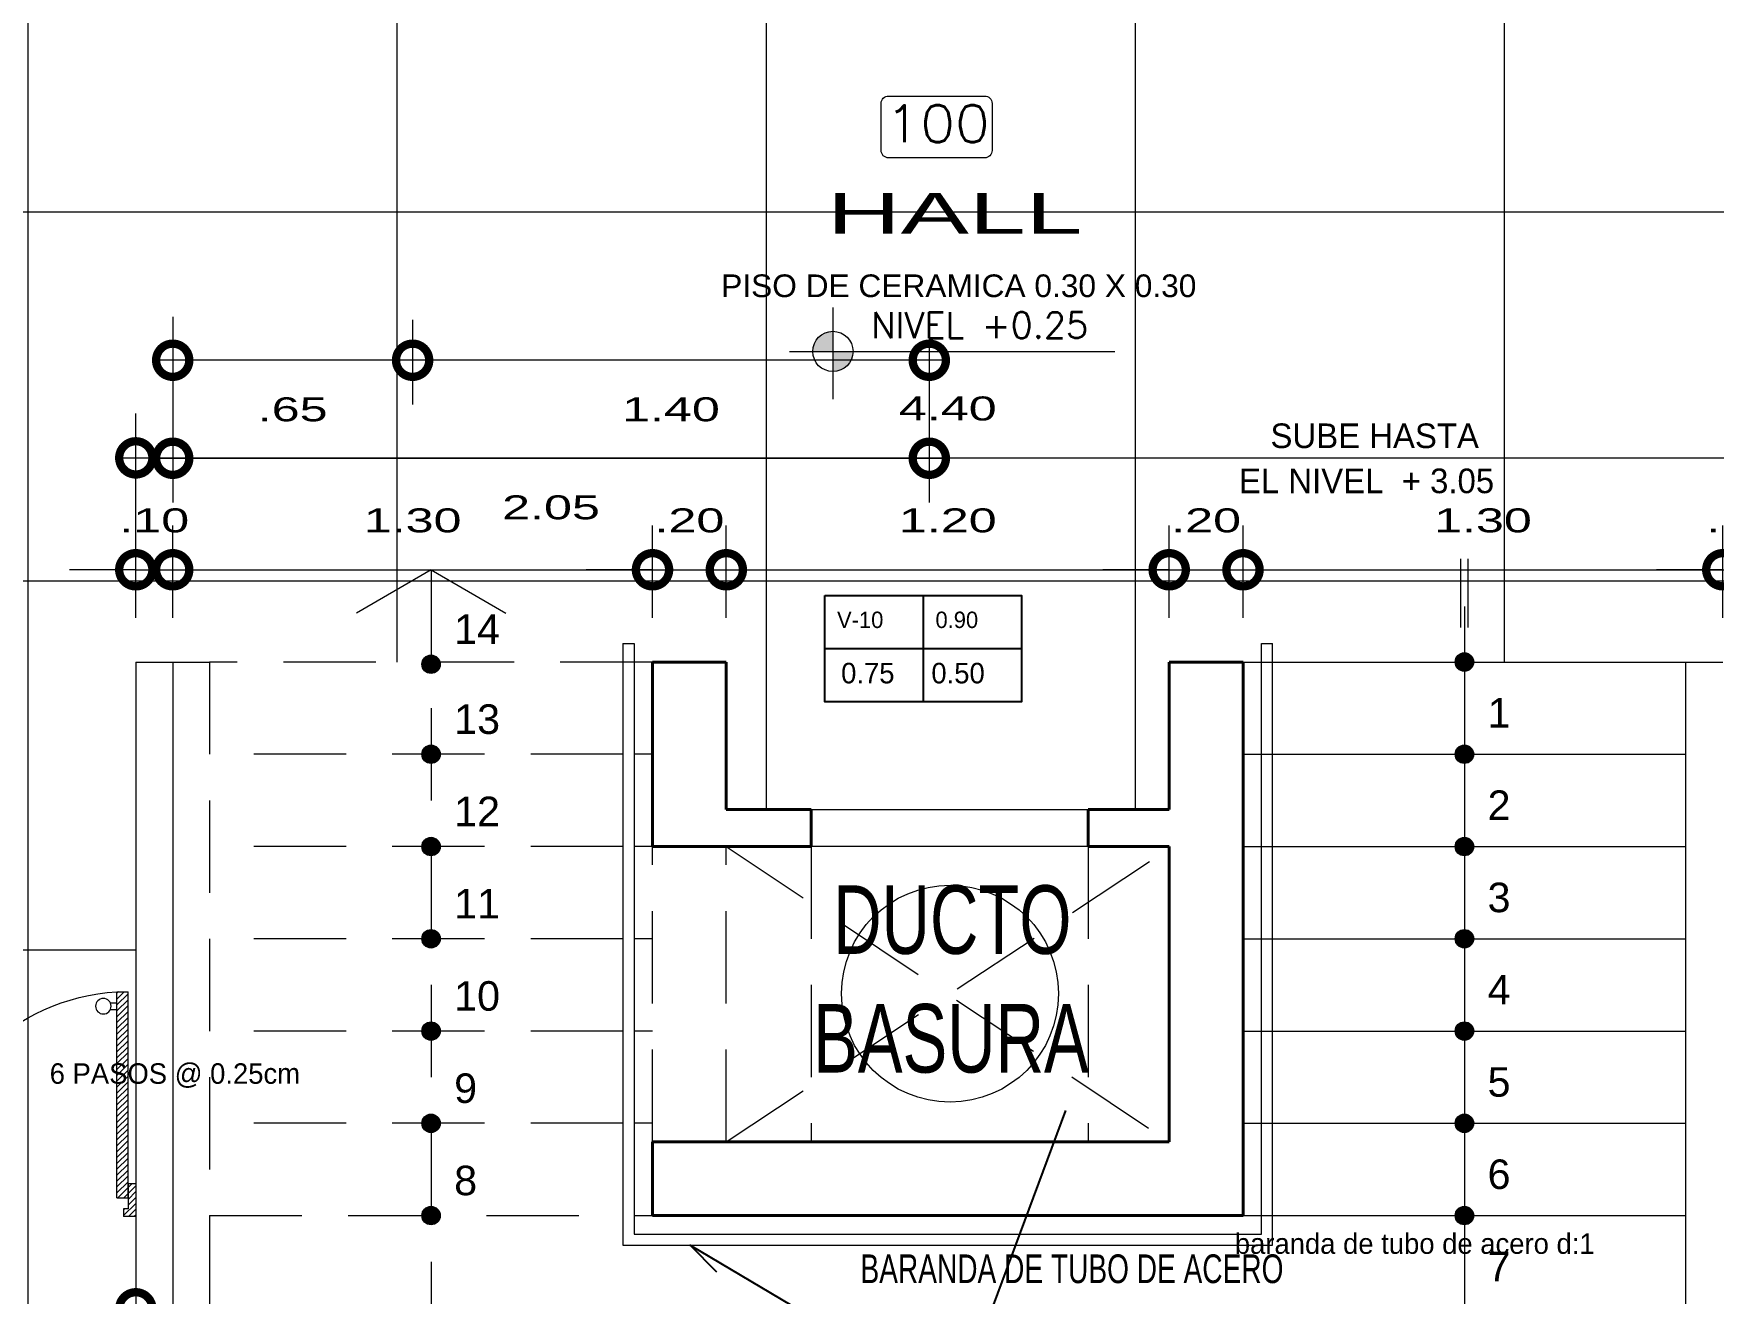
# Model space of a CAD drawing. Header units: inches. Extents: x 155.3 to 248.5, y 20.6 to 88.6.
# Drawn here: x 171.031 to 175.583, y 69.511 to 72.924 of the extents above; entities that cross this region are included whole.
import ezdxf
from ezdxf.enums import TextEntityAlignment as Align

# ---------------------------------------------------------------- set-up
doc = ezdxf.new("R2010")
doc.units = ezdxf.units.IN
doc.header["$MEASUREMENT"] = 0
doc.linetypes.add('CONTINUA', pattern=[0])
doc.linetypes.add('HIDDEN', pattern=[0.375, 0.25, -0.125])
for name, color, linetype in [('COLUMNAS', 1, 'Continuous'), ('COTAS', 252, 'Continuous'), ('ESCALERAS', 43, 'Continuous'), ('MOBILIARIO', 252, 'Continuous'), ('MURO', 7, 'Continuous'), ('MURO BAJO', 144, 'Continuous'), ('PROYECCIONES', 252, 'Continuous'), ('PUERTAS', 23, 'Continuous'), ('TEXTOS PLANTA', 7, 'Continuous'), ('TEXTURAS', 251, 'Continuous')]:
    doc.layers.add(name, color=color, linetype=linetype)
doc.styles.add('ARIALREG', font='arial.ttf')
doc.styles.add('Celso', font='swissel.ttf', dxfattribs={"width": 1.5})
doc.styles.add('ROMANS', font='romans', dxfattribs={"width": 1.1, "height": 1})
doc.styles.get("Standard").update_dxf_attribs({"font": 'arial.ttf'})
doc.dimstyles.new('PLANTA 1-50', dxfattribs={"dimtxt": 0.065, "dimasz": 0.18, "dimexe": 0.12, "dimexo": 0.12, "dimgap": 0.1, "dimtad": 2, "dimzin": 4, "dimdsep": 46, "dimtxsty": 'Celso', "dimblk": 'DOTSMALL', "dimcen": 0.065, "dimdle": 0.05, "dimclrd": 14, "dimclre": 251, "dimclrt": 256, "dimaunit": 1, "dimadec": 4, "dimazin": 1, "dimtfac": 1, "dimtix": 1, "dimtmove": 0, "dimatfit": 3, "dimldrblk": 'DOTSMALL', "dimfxl": 1, "dimlwd": 9, "dimlwe": 9, "dimarcsym": 0})
pattern_1 = [(315, (-96.529859, 5.184583), (-0.013258252, -0.013258252), [])]

# ---------------------------------------------------------------- blocks, each defined once
blk = doc.blocks.new('A$C2D8C4AFF')
at = {"lineweight": 0}
h = blk.add_hatch(dxfattribs=at)
h.set_pattern_fill('ANSI31', color=8, scale=0.15, angle=17, style=0)
h.set_pattern_definition(pattern_1)
h.paths.add_polyline_path([(0.035, 0.865), (0, 0.865), (0, 1.015), (0.055, 1.015), (0.055, 0.98), (0.035, 0.98)])
h = blk.add_hatch(dxfattribs=at)
h.set_pattern_fill('ANSI31', color=8, scale=0.15, angle=17, style=0)
h.set_pattern_definition(pattern_1)
h.paths.add_polyline_path([(1, 0.865), (0.965, 0.865), (0.965, 0.93), (0.965, 0.98), (0.945, 0.98), (0.945, 1.015), (1, 1.015)])
h = blk.add_hatch(dxfattribs=at)
h.set_pattern_fill('ANSI31', color=8, scale=0.15, angle=17, style=0)
h.set_pattern_definition(pattern_1)
h.paths.add_polyline_path([(0.965, 0), (0.915, 0), (0.915, 0.93), (0.965, 0.93)])
at = {"color": 32, "lineweight": 0}
for p, q in [((0, 0.865), (0, 1.015)), ((0.055, 1.015), (0, 1.015)), ((0.055, 0.98), (0.055, 1.015)), ((1, 1.015), (0.945, 1.015)), ((0.945, 0.98), (0.945, 1.015)), ((1, 0.865), (1, 1.015)), ((0.035, 0.865), (0.035, 0.98)), ((0.055, 0.98), (0.035, 0.98)), ((0.915, 0.93), (0.965, 0.93)), ((0.915, 0.93), (0.915, 0)), ((0.965, 0.98), (0.945, 0.98)), ((0.965, 0.865), (0.965, 0.98)), ((0.965, 0.93), (0.965, 0)), ((0, 0.865), (0.035, 0.865)), ((0.965, 0.865), (1, 0.865)), ((0.915, 0), (0.965, 0))]:
    blk.add_line(p, q, dxfattribs=at)
at = {"lineweight": 0}
for p, q in [((0.885, 0.08), (0.915, 0.08)), ((0.885, 0.05), (0.915, 0.05))]:
    blk.add_line(p, q, dxfattribs=at)
blk.add_circle((0.8534, 0.065), 0.035, dxfattribs=at)
blk.add_arc((0.9698, 0.9359), 0.9375, 184.33543, 266.64957, dxfattribs=at)
blk = doc.blocks.new('_DotSmall')
at = {"color": 0, "linetype": 'ByBlock', "lineweight": 0, "const_width": 0.5}
blk.add_lwpolyline([(-0.0625, 0, 1), (0.0625, 0, 1)], format="xyb", close=True, dxfattribs=at)
blk = doc.blocks.new('*D121')
at = {"layer": 'COTAS', "color": 251, "linetype": 'CONTINUA', "lineweight": 9, "transparency": 16777216}
blk.add_line((170.1084, 69.5989), (170.1084, 69.3489), dxfattribs=at)
at = {"layer": 'COTAS', "color": 251, "linetype": 'Continuous', "lineweight": 9, "transparency": 16777216}
blk.add_line((171.3084, 69.5989), (171.3084, 69.3489), dxfattribs=at)
at = {"layer": 'COTAS', "color": 14, "linetype": 'CONTINUA', "lineweight": 9, "transparency": 16777216}
blk.add_line((170.0584, 69.4689), (171.3584, 69.4689), dxfattribs=at)
at = {"layer": 'Defpoints', "color": 0, "lineweight": 0, "transparency": 16777216}
for p in [(170.1084, 69.7189), (171.3084, 69.7189), (171.3084, 69.4689)]:
    blk.add_point(p, dxfattribs=at)
at = {"layer": 'COTAS', "color": 14, "lineweight": 9, "transparency": 16777216, "xscale": 0.18, "yscale": 0.18, "zscale": 0.18, "rotation": 180}
blk.add_blockref('_DotSmall', (170.1084, 69.4689), dxfattribs=at)
at = {"layer": 'COTAS', "color": 14, "lineweight": 9, "transparency": 16777216, "xscale": 0.18, "yscale": 0.18, "zscale": 0.18}
blk.add_blockref('_DotSmall', (171.3084, 69.4689), dxfattribs=at)
at = {"layer": 'COTAS', "lineweight": 0, "transparency": 16777216, "insert": (170.7084, 69.3355), "char_height": 0.065, "attachment_point": 5, "style": 'Celso'}
blk.add_mtext('1.20', dxfattribs=at)
blk = doc.blocks.new('*D122')
at = {"layer": 'COTAS', "color": 251, "linetype": 'CONTINUA', "lineweight": 9, "transparency": 16777216}
blk.add_line((169.3084, 69.5989), (169.3084, 69.1133), dxfattribs=at)
at = {"layer": 'COTAS', "color": 251, "linetype": 'Continuous', "lineweight": 9, "transparency": 16777216}
blk.add_line((171.3084, 69.5989), (171.3084, 69.1133), dxfattribs=at)
at = {"layer": 'COTAS', "color": 14, "linetype": 'CONTINUA', "lineweight": 9, "transparency": 16777216}
blk.add_line((169.2584, 69.2333), (171.3584, 69.2333), dxfattribs=at)
at = {"layer": 'Defpoints', "color": 0, "lineweight": 0, "transparency": 16777216}
for p in [(169.3084, 69.7189), (171.3084, 69.7189), (171.3084, 69.2333)]:
    blk.add_point(p, dxfattribs=at)
at = {"layer": 'COTAS', "color": 14, "lineweight": 9, "transparency": 16777216, "xscale": 0.18, "yscale": 0.18, "zscale": 0.18, "rotation": 180}
blk.add_blockref('_DotSmall', (169.3084, 69.2333), dxfattribs=at)
at = {"layer": 'COTAS', "color": 14, "lineweight": 9, "transparency": 16777216, "xscale": 0.18, "yscale": 0.18, "zscale": 0.18}
blk.add_blockref('_DotSmall', (171.3084, 69.2333), dxfattribs=at)
at = {"layer": 'COTAS', "lineweight": 0, "transparency": 16777216, "insert": (170.3084, 69.0999), "char_height": 0.065, "attachment_point": 5, "style": 'Celso'}
blk.add_mtext('2.00', dxfattribs=at)
blk = doc.blocks.new('*D133')
at = {"layer": 'COTAS', "color": 251, "linetype": 'CONTINUA', "lineweight": 9, "transparency": 16777216}
blk.add_line((171.3084, 71.3416), (171.3084, 71.5916), dxfattribs=at)
at = {"layer": 'COTAS', "color": 251, "linetype": 'Continuous', "lineweight": 9, "transparency": 16777216}
blk.add_line((171.4084, 71.3416), (171.4084, 71.5916), dxfattribs=at)
at = {"layer": 'COTAS', "color": 14, "linetype": 'CONTINUA', "lineweight": 9, "transparency": 16777216}
for p, q in [((171.3084, 71.4716), (171.1284, 71.4716)), ((171.3084, 71.4716), (171.4084, 71.4716)), ((171.4084, 71.4716), (171.5884, 71.4716))]:
    blk.add_line(p, q, dxfattribs=at)
at = {"layer": 'Defpoints', "color": 0, "lineweight": 0, "transparency": 16777216}
for p in [(171.4084, 71.4716), (171.3084, 71.2216), (171.4084, 71.2216)]:
    blk.add_point(p, dxfattribs=at)
at = {"layer": 'COTAS', "color": 14, "lineweight": 9, "transparency": 16777216, "xscale": 0.18, "yscale": 0.18, "zscale": 0.18}
blk.add_blockref('_DotSmall', (171.3084, 71.4716), dxfattribs=at)
at = {"layer": 'COTAS', "color": 14, "lineweight": 9, "transparency": 16777216, "xscale": 0.18, "yscale": 0.18, "zscale": 0.18, "rotation": 180}
blk.add_blockref('_DotSmall', (171.4084, 71.4716), dxfattribs=at)
at = {"layer": 'COTAS', "lineweight": 0, "transparency": 16777216, "insert": (171.3584, 71.605), "char_height": 0.065, "attachment_point": 5, "style": 'Celso'}
blk.add_mtext('.10', dxfattribs=at)
blk = doc.blocks.new('*D134')
at = {"layer": 'COTAS', "color": 251, "linetype": 'CONTINUA', "lineweight": 9, "transparency": 16777216}
blk.add_line((171.4084, 71.3416), (171.4084, 71.5916), dxfattribs=at)
at = {"layer": 'COTAS', "color": 251, "linetype": 'Continuous', "lineweight": 9, "transparency": 16777216}
blk.add_line((172.7084, 71.3416), (172.7084, 71.5916), dxfattribs=at)
at = {"layer": 'COTAS', "color": 14, "linetype": 'CONTINUA', "lineweight": 9, "transparency": 16777216}
blk.add_line((171.3584, 71.4716), (172.7584, 71.4716), dxfattribs=at)
at = {"layer": 'Defpoints', "color": 0, "lineweight": 0, "transparency": 16777216}
for p in [(172.7084, 71.4716), (171.4084, 71.2216), (172.7084, 71.2216)]:
    blk.add_point(p, dxfattribs=at)
at = {"layer": 'COTAS', "color": 14, "lineweight": 9, "transparency": 16777216, "xscale": 0.18, "yscale": 0.18, "zscale": 0.18, "rotation": 180}
blk.add_blockref('_DotSmall', (171.4084, 71.4716), dxfattribs=at)
at = {"layer": 'COTAS', "color": 14, "lineweight": 9, "transparency": 16777216, "xscale": 0.18, "yscale": 0.18, "zscale": 0.18}
blk.add_blockref('_DotSmall', (172.7084, 71.4716), dxfattribs=at)
at = {"layer": 'COTAS', "lineweight": 0, "transparency": 16777216, "insert": (172.0584, 71.605), "char_height": 0.065, "attachment_point": 5, "style": 'Celso'}
blk.add_mtext('1.30', dxfattribs=at)
blk = doc.blocks.new('*D135')
at = {"layer": 'COTAS', "color": 251, "linetype": 'CONTINUA', "lineweight": 9, "transparency": 16777216}
blk.add_line((172.7084, 71.3416), (172.7084, 71.5916), dxfattribs=at)
at = {"layer": 'COTAS', "color": 251, "linetype": 'Continuous', "lineweight": 9, "transparency": 16777216}
blk.add_line((172.9084, 71.3416), (172.9084, 71.5916), dxfattribs=at)
at = {"layer": 'COTAS', "color": 14, "linetype": 'CONTINUA', "lineweight": 9, "transparency": 16777216}
for p, q in [((172.7084, 71.4716), (172.5284, 71.4716)), ((172.7084, 71.4716), (172.9084, 71.4716)), ((172.9084, 71.4716), (173.0884, 71.4716))]:
    blk.add_line(p, q, dxfattribs=at)
at = {"layer": 'Defpoints', "color": 0, "lineweight": 0, "transparency": 16777216}
for p in [(172.9084, 71.4716), (172.7084, 71.2216), (172.9084, 71.2216)]:
    blk.add_point(p, dxfattribs=at)
at = {"layer": 'COTAS', "color": 14, "lineweight": 9, "transparency": 16777216, "xscale": 0.18, "yscale": 0.18, "zscale": 0.18}
blk.add_blockref('_DotSmall', (172.7084, 71.4716), dxfattribs=at)
at = {"layer": 'COTAS', "color": 14, "lineweight": 9, "transparency": 16777216, "xscale": 0.18, "yscale": 0.18, "zscale": 0.18, "rotation": 180}
blk.add_blockref('_DotSmall', (172.9084, 71.4716), dxfattribs=at)
at = {"layer": 'COTAS', "lineweight": 0, "transparency": 16777216, "insert": (172.8084, 71.605), "char_height": 0.065, "attachment_point": 5, "style": 'Celso'}
blk.add_mtext('.20', dxfattribs=at)
blk = doc.blocks.new('*D136')
at = {"layer": 'COTAS', "color": 251, "linetype": 'CONTINUA', "lineweight": 9, "transparency": 16777216}
blk.add_line((172.9084, 71.3416), (172.9084, 71.5916), dxfattribs=at)
at = {"layer": 'COTAS', "color": 251, "linetype": 'Continuous', "lineweight": 9, "transparency": 16777216}
blk.add_line((174.1084, 71.3416), (174.1084, 71.5916), dxfattribs=at)
at = {"layer": 'COTAS', "color": 14, "linetype": 'CONTINUA', "lineweight": 9, "transparency": 16777216}
blk.add_line((172.8584, 71.4716), (174.1584, 71.4716), dxfattribs=at)
at = {"layer": 'Defpoints', "color": 0, "lineweight": 0, "transparency": 16777216}
for p in [(174.1084, 71.4716), (172.9084, 71.2216), (174.1084, 71.2216)]:
    blk.add_point(p, dxfattribs=at)
at = {"layer": 'COTAS', "color": 14, "lineweight": 9, "transparency": 16777216, "xscale": 0.18, "yscale": 0.18, "zscale": 0.18, "rotation": 180}
blk.add_blockref('_DotSmall', (172.9084, 71.4716), dxfattribs=at)
at = {"layer": 'COTAS', "color": 14, "lineweight": 9, "transparency": 16777216, "xscale": 0.18, "yscale": 0.18, "zscale": 0.18}
blk.add_blockref('_DotSmall', (174.1084, 71.4716), dxfattribs=at)
at = {"layer": 'COTAS', "lineweight": 0, "transparency": 16777216, "insert": (173.5084, 71.605), "char_height": 0.065, "attachment_point": 5, "style": 'Celso'}
blk.add_mtext('1.20', dxfattribs=at)
blk = doc.blocks.new('*D137')
at = {"layer": 'COTAS', "color": 251, "linetype": 'CONTINUA', "lineweight": 9, "transparency": 16777216}
blk.add_line((174.1084, 71.3416), (174.1084, 71.5916), dxfattribs=at)
at = {"layer": 'COTAS', "color": 251, "linetype": 'Continuous', "lineweight": 9, "transparency": 16777216}
blk.add_line((174.3084, 71.3416), (174.3084, 71.5916), dxfattribs=at)
at = {"layer": 'COTAS', "color": 14, "linetype": 'CONTINUA', "lineweight": 9, "transparency": 16777216}
for p, q in [((174.1084, 71.4716), (173.9284, 71.4716)), ((174.1084, 71.4716), (174.3084, 71.4716)), ((174.3084, 71.4716), (174.4884, 71.4716))]:
    blk.add_line(p, q, dxfattribs=at)
at = {"layer": 'Defpoints', "color": 0, "lineweight": 0, "transparency": 16777216}
for p in [(174.3084, 71.4716), (174.1084, 71.2216), (174.3084, 71.2216)]:
    blk.add_point(p, dxfattribs=at)
at = {"layer": 'COTAS', "color": 14, "lineweight": 9, "transparency": 16777216, "xscale": 0.18, "yscale": 0.18, "zscale": 0.18}
blk.add_blockref('_DotSmall', (174.1084, 71.4716), dxfattribs=at)
at = {"layer": 'COTAS', "color": 14, "lineweight": 9, "transparency": 16777216, "xscale": 0.18, "yscale": 0.18, "zscale": 0.18, "rotation": 180}
blk.add_blockref('_DotSmall', (174.3084, 71.4716), dxfattribs=at)
at = {"layer": 'COTAS', "lineweight": 0, "transparency": 16777216, "insert": (174.2084, 71.605), "char_height": 0.065, "attachment_point": 5, "style": 'Celso'}
blk.add_mtext('.20', dxfattribs=at)
blk = doc.blocks.new('*D138')
at = {"layer": 'COTAS', "color": 251, "linetype": 'CONTINUA', "lineweight": 9, "transparency": 16777216}
blk.add_line((174.3084, 71.3416), (174.3084, 71.5916), dxfattribs=at)
at = {"layer": 'COTAS', "color": 251, "linetype": 'Continuous', "lineweight": 9, "transparency": 16777216}
blk.add_line((175.6084, 71.3416), (175.6084, 71.5916), dxfattribs=at)
at = {"layer": 'COTAS', "color": 14, "linetype": 'CONTINUA', "lineweight": 9, "transparency": 16777216}
blk.add_line((174.2584, 71.4716), (175.6584, 71.4716), dxfattribs=at)
at = {"layer": 'Defpoints', "color": 0, "lineweight": 0, "transparency": 16777216}
for p in [(175.6084, 71.4716), (174.3084, 71.2216), (175.6084, 71.2216)]:
    blk.add_point(p, dxfattribs=at)
at = {"layer": 'COTAS', "color": 14, "lineweight": 9, "transparency": 16777216, "xscale": 0.18, "yscale": 0.18, "zscale": 0.18, "rotation": 180}
blk.add_blockref('_DotSmall', (174.3084, 71.4716), dxfattribs=at)
at = {"layer": 'COTAS', "color": 14, "lineweight": 9, "transparency": 16777216, "xscale": 0.18, "yscale": 0.18, "zscale": 0.18}
blk.add_blockref('_DotSmall', (175.6084, 71.4716), dxfattribs=at)
at = {"layer": 'COTAS', "lineweight": 0, "transparency": 16777216, "insert": (174.9584, 71.605), "char_height": 0.065, "attachment_point": 5, "style": 'Celso'}
blk.add_mtext('1.30', dxfattribs=at)
blk = doc.blocks.new('*D139')
at = {"layer": 'COTAS', "color": 251, "linetype": 'CONTINUA', "lineweight": 9, "transparency": 16777216}
blk.add_line((175.6084, 71.3416), (175.6084, 71.5916), dxfattribs=at)
at = {"layer": 'COTAS', "color": 251, "linetype": 'Continuous', "lineweight": 9, "transparency": 16777216}
blk.add_line((175.7084, 71.3416), (175.7084, 71.5916), dxfattribs=at)
at = {"layer": 'COTAS', "color": 14, "linetype": 'CONTINUA', "lineweight": 9, "transparency": 16777216}
for p, q in [((175.6084, 71.4716), (175.4284, 71.4716)), ((175.6084, 71.4716), (175.7084, 71.4716)), ((175.7084, 71.4716), (175.8884, 71.4716))]:
    blk.add_line(p, q, dxfattribs=at)
at = {"layer": 'Defpoints', "color": 0, "lineweight": 0, "transparency": 16777216}
for p in [(175.7084, 71.4716), (175.6084, 71.2216), (175.7084, 71.2216)]:
    blk.add_point(p, dxfattribs=at)
at = {"layer": 'COTAS', "color": 14, "lineweight": 9, "transparency": 16777216, "xscale": 0.18, "yscale": 0.18, "zscale": 0.18}
blk.add_blockref('_DotSmall', (175.6084, 71.4716), dxfattribs=at)
at = {"layer": 'COTAS', "color": 14, "lineweight": 9, "transparency": 16777216, "xscale": 0.18, "yscale": 0.18, "zscale": 0.18, "rotation": 180}
blk.add_blockref('_DotSmall', (175.7084, 71.4716), dxfattribs=at)
at = {"layer": 'COTAS', "lineweight": 0, "transparency": 16777216, "insert": (175.6584, 71.605), "char_height": 0.065, "attachment_point": 5, "style": 'Celso'}
blk.add_mtext('.10', dxfattribs=at)
blk = doc.blocks.new('*D140')
at = {"layer": 'COTAS', "color": 251, "linetype": 'CONTINUA', "lineweight": 9, "transparency": 16777216}
blk.add_line((171.3084, 71.3416), (171.3084, 71.8948), dxfattribs=at)
at = {"layer": 'COTAS', "color": 251, "linetype": 'Continuous', "lineweight": 9, "transparency": 16777216}
blk.add_line((175.7084, 71.3416), (175.7084, 71.8948), dxfattribs=at)
at = {"layer": 'COTAS', "color": 14, "linetype": 'CONTINUA', "lineweight": 9, "transparency": 16777216}
blk.add_line((171.2584, 71.7748), (175.7584, 71.7748), dxfattribs=at)
at = {"layer": 'Defpoints', "color": 0, "lineweight": 0, "transparency": 16777216}
for p in [(175.7084, 71.7748), (171.3084, 71.2216), (175.7084, 71.2216)]:
    blk.add_point(p, dxfattribs=at)
at = {"layer": 'COTAS', "color": 14, "lineweight": 9, "transparency": 16777216, "xscale": 0.18, "yscale": 0.18, "zscale": 0.18, "rotation": 180}
blk.add_blockref('_DotSmall', (171.3084, 71.7748), dxfattribs=at)
at = {"layer": 'COTAS', "color": 14, "lineweight": 9, "transparency": 16777216, "xscale": 0.18, "yscale": 0.18, "zscale": 0.18}
blk.add_blockref('_DotSmall', (175.7084, 71.7748), dxfattribs=at)
at = {"layer": 'COTAS', "lineweight": 0, "transparency": 16777216, "insert": (173.5084, 71.9082), "char_height": 0.065, "attachment_point": 5, "style": 'Celso'}
blk.add_mtext('4.40', dxfattribs=at)
blk = doc.blocks.new('*D269')
at = {"layer": 'COTAS', "color": 251, "linetype": 'Continuous', "lineweight": 9, "transparency": 16777216}
blk.add_line((172.0584, 72.1489), (172.0584, 71.9193), dxfattribs=at)
at = {"layer": 'COTAS', "color": 251, "linetype": 'CONTINUA', "lineweight": 9, "transparency": 16777216}
blk.add_line((173.4584, 72.1489), (173.4584, 71.9193), dxfattribs=at)
at = {"layer": 'COTAS', "color": 14, "linetype": 'CONTINUA', "lineweight": 9, "transparency": 16777216}
blk.add_line((173.5084, 72.0393), (172.0084, 72.0393), dxfattribs=at)
at = {"layer": 'Defpoints', "color": 0, "lineweight": 0, "transparency": 16777216}
for p in [(172.0584, 72.2689), (173.4584, 72.2689), (172.0584, 72.0393)]:
    blk.add_point(p, dxfattribs=at)
at = {"layer": 'COTAS', "color": 14, "lineweight": 9, "transparency": 16777216, "xscale": 0.18, "yscale": 0.18, "zscale": 0.18, "rotation": 180}
blk.add_blockref('_DotSmall', (172.0584, 72.0393), dxfattribs=at)
at = {"layer": 'COTAS', "color": 14, "lineweight": 9, "transparency": 16777216, "xscale": 0.18, "yscale": 0.18, "zscale": 0.18}
blk.add_blockref('_DotSmall', (173.4584, 72.0393), dxfattribs=at)
at = {"layer": 'COTAS', "lineweight": 0, "transparency": 16777216, "insert": (172.7584, 71.9059), "char_height": 0.065, "attachment_point": 5, "style": 'Celso'}
blk.add_mtext('1.40', dxfattribs=at)
blk = doc.blocks.new('*D270')
at = {"layer": 'COTAS', "color": 251, "linetype": 'Continuous', "lineweight": 9, "transparency": 16777216}
blk.add_line((171.4084, 72.1572), (171.4084, 71.9193), dxfattribs=at)
at = {"layer": 'COTAS', "color": 251, "linetype": 'CONTINUA', "lineweight": 9, "transparency": 16777216}
blk.add_line((172.0584, 72.1489), (172.0584, 71.9193), dxfattribs=at)
at = {"layer": 'COTAS', "color": 14, "linetype": 'CONTINUA', "lineweight": 9, "transparency": 16777216}
blk.add_line((172.1084, 72.0393), (171.3584, 72.0393), dxfattribs=at)
at = {"layer": 'Defpoints', "color": 0, "lineweight": 0, "transparency": 16777216}
for p in [(171.4084, 72.2772), (172.0584, 72.2689), (171.4084, 72.0393)]:
    blk.add_point(p, dxfattribs=at)
at = {"layer": 'COTAS', "color": 14, "lineweight": 9, "transparency": 16777216, "xscale": 0.18, "yscale": 0.18, "zscale": 0.18, "rotation": 180}
blk.add_blockref('_DotSmall', (171.4084, 72.0393), dxfattribs=at)
at = {"layer": 'COTAS', "color": 14, "lineweight": 9, "transparency": 16777216, "xscale": 0.18, "yscale": 0.18, "zscale": 0.18}
blk.add_blockref('_DotSmall', (172.0584, 72.0393), dxfattribs=at)
at = {"layer": 'COTAS', "lineweight": 0, "transparency": 16777216, "insert": (171.7334, 71.9059), "char_height": 0.065, "attachment_point": 5, "style": 'Celso'}
blk.add_mtext('.65', dxfattribs=at)
blk = doc.blocks.new('*D268')
at = {"layer": 'COTAS', "color": 251, "linetype": 'CONTINUA', "lineweight": 9, "transparency": 16777216}
blk.add_line((171.4084, 72.1572), (171.4084, 71.6537), dxfattribs=at)
at = {"layer": 'COTAS', "color": 251, "linetype": 'Continuous', "lineweight": 9, "transparency": 16777216}
blk.add_line((173.4584, 72.1489), (173.4584, 71.6537), dxfattribs=at)
at = {"layer": 'COTAS', "color": 14, "linetype": 'CONTINUA', "lineweight": 9, "transparency": 16777216}
blk.add_line((171.3584, 71.7737), (173.5084, 71.7737), dxfattribs=at)
at = {"layer": 'Defpoints', "color": 0, "lineweight": 0, "transparency": 16777216}
for p in [(171.4084, 72.2772), (173.4584, 72.2689), (173.4584, 71.7737)]:
    blk.add_point(p, dxfattribs=at)
at = {"layer": 'COTAS', "color": 14, "lineweight": 9, "transparency": 16777216, "xscale": 0.18, "yscale": 0.18, "zscale": 0.18, "rotation": 180}
blk.add_blockref('_DotSmall', (171.4084, 71.7737), dxfattribs=at)
at = {"layer": 'COTAS', "color": 14, "lineweight": 9, "transparency": 16777216, "xscale": 0.18, "yscale": 0.18, "zscale": 0.18}
blk.add_blockref('_DotSmall', (173.4584, 71.7737), dxfattribs=at)
at = {"layer": 'COTAS', "lineweight": 0, "transparency": 16777216, "insert": (172.4334, 71.6403), "char_height": 0.065, "attachment_point": 5, "style": 'Celso'}
blk.add_mtext('2.05', dxfattribs=at)

msp = doc.modelspace()

# ---------------------------------------------------------------- hatches: boundary and pattern name
at = {"layer": 'ESCALERAS', "lineweight": 0}
h = msp.add_hatch(color=256, dxfattribs=at)
h.paths.add_polyline_path([(172.1084, 71.2405), (172.1084, 71.2155), (172.1334, 71.2155, 0.414214)])
h.paths.add_polyline_path([(172.1084, 71.2405, 0.414214), (172.0834, 71.2155), (172.1084, 71.2155)])
h.paths.add_polyline_path([(172.1084, 71.2155), (172.0834, 71.2155, 0.414214), (172.1084, 71.1905)])
h.paths.add_polyline_path([(172.1334, 71.2155), (172.1084, 71.2155), (172.1084, 71.1905, 0.414214)])
h = msp.add_hatch(color=256, dxfattribs=at)
h.paths.add_polyline_path([(174.9084, 71.2466), (174.9084, 71.2216), (174.9334, 71.2216, 0.414214)])
h.paths.add_polyline_path([(174.9084, 71.2466, 0.414214), (174.8834, 71.2216), (174.9084, 71.2216)])
h.paths.add_polyline_path([(174.9084, 71.2216), (174.8834, 71.2216, 0.414214), (174.9084, 71.1966)])
h.paths.add_polyline_path([(174.9334, 71.2216), (174.9084, 71.2216), (174.9084, 71.1966, 0.414214)])
h = msp.add_hatch(color=256, dxfattribs=at)
h.paths.add_polyline_path([(172.1084, 70.9966), (172.1084, 70.9716), (172.1334, 70.9716, 0.414214)])
h.paths.add_polyline_path([(172.1084, 70.9966, 0.414214), (172.0834, 70.9716), (172.1084, 70.9716)])
h.paths.add_polyline_path([(172.1084, 70.9716), (172.0834, 70.9716, 0.414214), (172.1084, 70.9466)])
h.paths.add_polyline_path([(172.1334, 70.9716), (172.1084, 70.9716), (172.1084, 70.9466, 0.414214)])
h = msp.add_hatch(color=256, dxfattribs=at)
h.paths.add_polyline_path([(174.9084, 70.9966), (174.9084, 70.9716), (174.9334, 70.9716, 0.414214)])
h.paths.add_polyline_path([(174.9084, 70.9966, 0.414214), (174.8834, 70.9716), (174.9084, 70.9716)])
h.paths.add_polyline_path([(174.9084, 70.9716), (174.8834, 70.9716, 0.414214), (174.9084, 70.9466)])
h.paths.add_polyline_path([(174.9334, 70.9716), (174.9084, 70.9716), (174.9084, 70.9466, 0.414214)])
h = msp.add_hatch(color=256, dxfattribs=at)
h.paths.add_polyline_path([(172.1084, 70.7466), (172.1084, 70.7216), (172.1334, 70.7216, 0.414214)])
h.paths.add_polyline_path([(172.1084, 70.7466, 0.414214), (172.0834, 70.7216), (172.1084, 70.7216)])
h.paths.add_polyline_path([(172.1084, 70.7216), (172.0834, 70.7216, 0.414214), (172.1084, 70.6966)])
h.paths.add_polyline_path([(172.1334, 70.7216), (172.1084, 70.7216), (172.1084, 70.6966, 0.414214)])
h = msp.add_hatch(color=256, dxfattribs=at)
h.paths.add_polyline_path([(174.9084, 70.7466), (174.9084, 70.7216), (174.9334, 70.7216, 0.414214)])
h.paths.add_polyline_path([(174.9084, 70.7466, 0.414214), (174.8834, 70.7216), (174.9084, 70.7216)])
h.paths.add_polyline_path([(174.9084, 70.7216), (174.8834, 70.7216, 0.414214), (174.9084, 70.6966)])
h.paths.add_polyline_path([(174.9334, 70.7216), (174.9084, 70.7216), (174.9084, 70.6966, 0.414214)])
h = msp.add_hatch(color=256, dxfattribs=at)
h.paths.add_polyline_path([(172.1084, 70.4966), (172.1084, 70.4716), (172.1334, 70.4716, 0.414214)])
h.paths.add_polyline_path([(172.1084, 70.4966, 0.414214), (172.0834, 70.4716), (172.1084, 70.4716)])
h.paths.add_polyline_path([(172.1084, 70.4716), (172.0834, 70.4716, 0.414214), (172.1084, 70.4466)])
h.paths.add_polyline_path([(172.1334, 70.4716), (172.1084, 70.4716), (172.1084, 70.4466, 0.414214)])
h = msp.add_hatch(color=256, dxfattribs=at)
h.paths.add_polyline_path([(174.9084, 70.4966), (174.9084, 70.4716), (174.9334, 70.4716, 0.414214)])
h.paths.add_polyline_path([(174.9084, 70.4966, 0.414214), (174.8834, 70.4716), (174.9084, 70.4716)])
h.paths.add_polyline_path([(174.9084, 70.4716), (174.8834, 70.4716, 0.414214), (174.9084, 70.4466)])
h.paths.add_polyline_path([(174.9334, 70.4716), (174.9084, 70.4716), (174.9084, 70.4466, 0.414214)])
h = msp.add_hatch(color=256, dxfattribs=at)
h.paths.add_polyline_path([(172.1084, 70.2466), (172.1084, 70.2216), (172.1334, 70.2216, 0.414214)])
h.paths.add_polyline_path([(172.1084, 70.2466, 0.414214), (172.0834, 70.2216), (172.1084, 70.2216)])
h.paths.add_polyline_path([(172.1084, 70.2216), (172.0834, 70.2216, 0.414214), (172.1084, 70.1966)])
h.paths.add_polyline_path([(172.1334, 70.2216), (172.1084, 70.2216), (172.1084, 70.1966, 0.414214)])
h = msp.add_hatch(color=256, dxfattribs=at)
h.paths.add_polyline_path([(174.9084, 70.2466), (174.9084, 70.2216), (174.9334, 70.2216, 0.414214)])
h.paths.add_polyline_path([(174.9084, 70.2466, 0.414214), (174.8834, 70.2216), (174.9084, 70.2216)])
h.paths.add_polyline_path([(174.9084, 70.2216), (174.8834, 70.2216, 0.414214), (174.9084, 70.1966)])
h.paths.add_polyline_path([(174.9334, 70.2216), (174.9084, 70.2216), (174.9084, 70.1966, 0.414214)])
h = msp.add_hatch(color=256, dxfattribs=at)
h.paths.add_polyline_path([(172.1084, 69.9966), (172.1084, 69.9716), (172.1334, 69.9716, 0.414214)])
h.paths.add_polyline_path([(172.1084, 69.9966, 0.414214), (172.0834, 69.9716), (172.1084, 69.9716)])
h.paths.add_polyline_path([(172.1084, 69.9716), (172.0834, 69.9716, 0.414214), (172.1084, 69.9466)])
h.paths.add_polyline_path([(172.1334, 69.9716), (172.1084, 69.9716), (172.1084, 69.9466, 0.414214)])
h = msp.add_hatch(color=256, dxfattribs=at)
h.paths.add_polyline_path([(174.9084, 69.9966), (174.9084, 69.9716), (174.9334, 69.9716, 0.414214)])
h.paths.add_polyline_path([(174.9084, 69.9966, 0.414214), (174.8834, 69.9716), (174.9084, 69.9716)])
h.paths.add_polyline_path([(174.9084, 69.9716), (174.8834, 69.9716, 0.414214), (174.9084, 69.9466)])
h.paths.add_polyline_path([(174.9334, 69.9716), (174.9084, 69.9716), (174.9084, 69.9466, 0.414214)])
h = msp.add_hatch(color=256, dxfattribs=at)
h.paths.add_polyline_path([(172.1084, 69.7466), (172.1084, 69.7216), (172.1334, 69.7216, 0.414214)])
h.paths.add_polyline_path([(172.1084, 69.7466, 0.414214), (172.0834, 69.7216), (172.1084, 69.7216)])
h.paths.add_polyline_path([(172.1084, 69.7216), (172.0834, 69.7216, 0.414214), (172.1084, 69.6966)])
h.paths.add_polyline_path([(172.1334, 69.7216), (172.1084, 69.7216), (172.1084, 69.6966, 0.414214)])
h = msp.add_hatch(color=256, dxfattribs=at)
h.paths.add_polyline_path([(174.9084, 69.7466), (174.9084, 69.7216), (174.9334, 69.7216, 0.414214)])
h.paths.add_polyline_path([(174.9084, 69.7466, 0.414214), (174.8834, 69.7216), (174.9084, 69.7216)])
h.paths.add_polyline_path([(174.9084, 69.7216), (174.8834, 69.7216, 0.414214), (174.9084, 69.6966)])
h.paths.add_polyline_path([(174.9334, 69.7216), (174.9084, 69.7216), (174.9084, 69.6966, 0.414214)])
at = {"layer": 'TEXTOS PLANTA', "lineweight": 9}
h = msp.add_hatch(color=7, dxfattribs=at)
h.paths.add_polyline_path([(173.1426, 72.0632), (173.1972, 72.0632), (173.1972, 72.1178, 0.414214)])
h.paths.add_polyline_path([(173.1972, 72.0632), (173.1972, 72.0086, 0.414214), (173.2518, 72.0632)])
at = {"layer": 'TEXTURAS', "lineweight": 0}
h = msp.add_hatch(dxfattribs=at)
h.set_pattern_fill('_USER', color=251, angle=90, style=0, double=1, pattern_type=0)
h.set_pattern_definition([(90, (0.0162, 1.4411), (-1, 6e-17), []), (180, (0.0162, 1.4411), (-1e-16, -1), [])])
h.paths.add_polyline_path([(177.7584, 72.5874), (177.7399, 72.5874), (177.7399, 72.5694), (177.7084, 72.5694), (177.7084, 72.6189), (177.7084, 72.7189), (177.7084, 72.7189), (177.7084, 72.7684), (177.7399, 72.7684), (177.7399, 72.7504), (177.7584, 72.7504), (177.7584, 73.5874), (177.7399, 73.5874), (177.7399, 73.5694), (177.7084, 73.5694), (177.7084, 73.6189), (169.3084, 73.6189), (169.3084, 73.5694), (169.2769, 73.5694), (169.2769, 73.5874), (169.2584, 73.5874), (169.2584, 72.7504), (169.2769, 72.7504), (169.2769, 72.7684), (169.3084, 72.7684), (169.3084, 72.7189), (169.3084, 72.6189), (169.3084, 72.6189), (169.3084, 72.5694), (169.2769, 72.5694), (169.2769, 72.5874), (169.2584, 72.5874), (169.2584, 71.7504), (169.2769, 71.7504), (169.2769, 71.7684), (169.3084, 71.7684), (169.3084, 71.7189), (169.3084, 69.8189), (170.1084, 69.8189), (170.1084, 69.8089), (170.1294, 69.8089), (170.1294, 70.3279), (170.1594, 70.3279, -0.375448), (170.6874, 69.8089), (170.7084, 69.8089), (170.7294, 69.8089, -0.375448), (171.2574, 70.3279), (171.2874, 70.3279), (171.2874, 69.8089), (171.3084, 69.8089), (171.3084, 71.2216), (171.4084, 71.2216), (171.5084, 71.2216), (172.7084, 71.2216), (172.9084, 71.2216), (172.9084, 70.8216), (173.1384, 70.8216), (173.1384, 70.8216), (173.8884, 70.8216), (173.8884, 70.8216), (174.1084, 70.8216), (174.1084, 71.2216), (174.3084, 71.2216), (175.5084, 71.2216), (175.6084, 71.2216), (175.7084, 71.2216), (175.7084, 69.8089), (175.7294, 69.8089), (175.7294, 70.3279), (175.7594, 70.3279, -0.375448), (176.2874, 69.8089), (176.3084, 69.8089), (176.3294, 69.8089, -0.375448), (176.8574, 70.3279), (176.8874, 70.3279), (176.8874, 69.8089), (176.9084, 69.8089), (176.9084, 69.8189), (177.7084, 69.8189), (177.7084, 71.7189), (177.7084, 71.7684), (177.7399, 71.7684), (177.7399, 71.7504), (177.7584, 71.7504)])
h.paths.add_polyline_path([(171.3084, 69.7189), (171.2754, 69.7189), (171.2754, 69.7399), (171.2874, 69.7399), (171.2874, 69.7699), (171.2574, 69.7699), (171.2574, 70.2799), (171.2394, 70.2799, -0.799884), (171.1994, 70.2889, -0.799884), (171.2394, 70.2979), (171.2574, 70.2979), (171.2574, 70.3279, 0.375448), (170.7294, 69.8089), (170.7294, 69.7399), (170.7414, 69.7399), (170.7414, 69.7189), (170.7084, 69.7189), (170.6754, 69.7189), (170.6754, 69.7399), (170.6874, 69.7399), (170.6874, 69.8089, 0.375448), (170.1594, 70.3279), (170.1594, 70.2979), (170.1774, 70.2979, -0.799884), (170.2174, 70.2889, -0.799884), (170.1774, 70.2799), (170.1594, 70.2799), (170.1594, 69.7699), (170.1294, 69.7699), (170.1294, 69.7399), (170.1414, 69.7399), (170.1414, 69.7189), (170.1084, 69.7189), (169.3084, 69.7189), (169.3084, 68.4216), (171.3084, 68.4216)])
h.paths.add_polyline_path([(177.7084, 69.7189), (176.9084, 69.7189), (176.8754, 69.7189), (176.8754, 69.7399), (176.8874, 69.7399), (176.8874, 69.7699), (176.8574, 69.7699), (176.8574, 70.2799), (176.8394, 70.2799, -0.799884), (176.7994, 70.2889, -0.799884), (176.8394, 70.2979), (176.8574, 70.2979), (176.8574, 70.3279, 0.375448), (176.3294, 69.8089), (176.3294, 69.7399), (176.3414, 69.7399), (176.3414, 69.7189), (176.3084, 69.7189), (176.2754, 69.7189), (176.2754, 69.7399), (176.2874, 69.7399), (176.2874, 69.8089, 0.375448), (175.7594, 70.3279), (175.7594, 70.2979), (175.7774, 70.2979, -0.799884), (175.8174, 70.2889, -0.799884), (175.7774, 70.2799), (175.7594, 70.2799), (175.7594, 69.7699), (175.7294, 69.7699), (175.7294, 69.7399), (175.7414, 69.7399), (175.7414, 69.7189), (175.7084, 69.7189), (175.7084, 68.4216), (177.7084, 68.4216)])

# ---------------------------------------------------------------- linework, layer by layer
at = {"color": 2, "lineweight": 0}
msp.add_line((174.3584, 71.2716), (174.3884, 71.2716), dxfattribs=at)
at = {"color": 6, "lineweight": 25}
msp.add_line((173.5127, 69.1579), (173.8287, 70.0065), dxfattribs=at)
for points in [[(173.1751, 71.4022), (173.7084, 71.4022), (173.7084, 71.1133), (173.1751, 71.1133), (173.1751, 71.4022)], [(173.4417, 71.4022), (173.4417, 71.1133)], [(173.1751, 71.2578), (173.7084, 71.2578)], [(172.883, 69.5686), (172.81, 69.6416), (173.11, 69.4632), (174.4541, 69.4632)]]:
    msp.add_lwpolyline(points)
at = {"layer": 'COLUMNAS', "lineweight": 0}
for p, q in [((171.3084, 71.2216), (171.3084, 68.4216)), ((171.3084, 71.2216), (171.4084, 71.2216)), ((171.4084, 71.2216), (171.4084, 68.4216))]:
    msp.add_line(p, q, dxfattribs=at)
at = {"layer": 'ESCALERAS', "color": 144, "linetype": 'HIDDEN', "lineweight": 0}
for p, q in [((172.1084, 71.4716), (171.9063, 71.3543)), ((172.1084, 71.4716), (172.1084, 69.102)), ((172.1084, 71.4716), (172.3106, 71.3543)), ((171.5084, 71.2216), (171.5084, 68.5216)), ((172.7084, 71.2216), (171.5084, 71.2216)), ((172.6284, 70.9716), (171.5084, 70.9716)), ((172.7084, 70.9716), (172.6584, 70.9716)), ((172.6284, 70.7216), (171.5084, 70.7216)), ((172.7084, 70.7216), (172.6584, 70.7216)), ((172.6284, 70.4716), (171.5084, 70.4716)), ((172.7084, 70.4716), (172.6584, 70.4716)), ((172.6284, 70.2216), (171.5084, 70.2216)), ((172.7084, 70.2216), (172.6584, 70.2216)), ((172.6284, 69.9716), (171.5084, 69.9716)), ((172.7084, 69.9716), (172.6584, 69.9716)), ((171.5084, 69.7216), (172.6284, 69.7216)), ((172.6584, 69.7216), (172.7084, 69.7216))]:
    msp.add_line(p, q, dxfattribs=at)
at = {"layer": 'ESCALERAS', "lineweight": 0}
for p, q in [((174.8985, 71.3148), (174.8985, 71.5016)), ((174.9183, 71.3148), (174.9183, 71.5016)), ((174.9084, 71.3716), (174.9084, 69.102)), ((174.3084, 71.2216), (175.5084, 71.2216)), ((175.5084, 68.5216), (175.5084, 71.2216)), ((174.3084, 70.9716), (175.5084, 70.9716)), ((174.3084, 70.7216), (175.5084, 70.7216)), ((174.3084, 70.4716), (175.5084, 70.4716)), ((174.3084, 70.2216), (175.5084, 70.2216)), ((174.3084, 69.9716), (175.5084, 69.9716)), ((174.3084, 69.7216), (175.5084, 69.7216))]:
    msp.add_line(p, q, dxfattribs=at)
for centre in [(172.1084, 71.2155), (174.9084, 71.2216), (172.1084, 70.9716), (174.9084, 70.9716), (172.1084, 70.7216), (174.9084, 70.7216), (172.1084, 70.4716), (174.9084, 70.4716), (172.1084, 70.2216), (174.9084, 70.2216), (172.1084, 69.9716), (174.9084, 69.9716), (172.1084, 69.7216), (174.9084, 69.7216)]:
    msp.add_circle(centre, 0.025, dxfattribs=at)
at = {"layer": 'MOBILIARIO', "color": 2, "lineweight": 0}
for p, q in [((172.6284, 71.2716), (172.6284, 69.6416)), ((172.6284, 71.2716), (172.6584, 71.2716)), ((172.6584, 71.2716), (172.6584, 69.6716)), ((174.3584, 69.6716), (174.3584, 71.2716)), ((174.3884, 69.6416), (174.3884, 71.2716)), ((172.6284, 69.6416), (174.3884, 69.6416)), ((172.6584, 69.6716), (174.3584, 69.6716))]:
    msp.add_line(p, q, dxfattribs=at)
at = {"layer": 'MURO', "color": 7, "lineweight": 40}
for p, q in [((172.7084, 71.2216), (172.7084, 70.7216)), ((172.7084, 71.2216), (172.9084, 71.2216)), ((172.9084, 71.2216), (172.9084, 70.8216)), ((174.1084, 71.2216), (174.3084, 71.2216)), ((174.1084, 70.8216), (174.1084, 71.2216)), ((174.3084, 69.7216), (174.3084, 71.2216)), ((172.9084, 70.8216), (173.1384, 70.8216)), ((173.1384, 70.8216), (173.1384, 70.7216)), ((173.8884, 70.8216), (173.8884, 70.7216)), ((173.8884, 70.8216), (174.1084, 70.8216)), ((172.7084, 70.7216), (173.1384, 70.7216)), ((173.8884, 70.7216), (174.1084, 70.7216)), ((174.1084, 69.9216), (174.1084, 70.7216)), ((172.7084, 69.9216), (174.1084, 69.9216)), ((172.7084, 69.9216), (172.7084, 69.7216)), ((172.7084, 69.7216), (174.3084, 69.7216))]:
    msp.add_line(p, q, dxfattribs=at)
at = {"layer": 'MURO BAJO', "lineweight": 15}
for p, q in [((173.1384, 70.8216), (173.8884, 70.8216)), ((173.8884, 70.7216), (173.1384, 70.7216))]:
    msp.add_line(p, q, dxfattribs=at)
at = {"layer": 'PROYECCIONES', "color": 252, "linetype": 'HIDDEN', "lineweight": 0}
for p, q in [((172.7084, 69.9216), (172.7084, 70.7216)), ((172.9084, 69.9216), (172.9084, 70.7216)), ((172.9084, 70.7216), (174.1084, 69.9216)), ((172.9084, 69.9216), (174.1084, 70.7162)), ((173.1384, 70.7216), (173.1384, 69.9216)), ((173.8884, 70.7216), (173.8884, 69.9216))]:
    msp.add_line(p, q, dxfattribs=at)
at = {"layer": 'TEXTOS PLANTA', "color": 7, "lineweight": 9}
for p, q in [((173.1972, 72.182), (173.1972, 71.9339)), ((173.08, 72.0632), (173.9615, 72.0632))]:
    msp.add_line(p, q, dxfattribs=at)
msp.add_lwpolyline([(173.3479, 72.7553), (173.6085, 72.7553, -0.414214), (173.6285, 72.7353), (173.6285, 72.6078, -0.414214), (173.6085, 72.5878), (173.3479, 72.5878, -0.414214), (173.3279, 72.6078), (173.3279, 72.7353, -0.414214)], format="xyb", close=True, dxfattribs=at)
msp.add_circle((173.1972, 72.0632), 0.0546, dxfattribs=at)
at = {"layer": 'TEXTURAS', "color": 251, "lineweight": 0}
for p, q in [((171.4084, 71.2216), (171.5084, 71.2216)), ((175.5084, 71.2216), (175.6084, 71.2216))]:
    msp.add_line(p, q, dxfattribs=at)
msp.add_circle((173.5145, 70.323), 0.2939, dxfattribs=at)

# ---------------------------------------------------------------- block references
at = {"layer": 'PUERTAS', "lineweight": 0, "xscale": -0.5999900018885517, "yscale": 0.5999900018885517, "zscale": 0.5999900018885517, "rotation": 180}
msp.add_blockref('A$C2D8C4AFF', (170.7084, 70.3279), dxfattribs=at)

# ---------------------------------------------------------------- texts
at = {"width": 0.7}
for s, height, p in [('DUCTO', 0.1857, (173.198, 70.4308)), ('BASURA', 0.1857, (173.1437, 70.1092)), ('BARANDA DE TUBO DE ACERO', 0.077838, (173.2719, 69.5386))]:
    msp.add_text(s, height=height, dxfattribs=at).set_placement(p)
at = {"width": 0.322222, "attachment_point": 4}
for s, insert, char_height in [('{\\fComic Sans MS|b0|i0|c1|p15;V-10}', (173.2084, 71.3356), 0.044444), ('{\\fComic Sans MS|b0|i0|c1|p15;0.90}', (173.4751, 71.3356), 0.044444), ('{\\fComic Sans MS|b0|i0|c1|p15;0.75}', (173.2195, 71.1911), 0.055556), ('{\\fComic Sans MS|b0|i0|c1|p15;0.50}', (173.464, 71.1911), 0.055556)]:
    msp.add_mtext(s, dxfattribs=dict(at, insert=insert, char_height=char_height))
at = {"layer": 'ESCALERAS', "lineweight": 0, "style": 'ARIALREG'}
for s, p in [('14', (172.171, 71.2706)), ('13', (172.171, 71.0268)), ('1', (174.971, 71.0437)), ('2', (174.971, 70.7937)), ('12', (172.171, 70.7768)), ('11', (172.171, 70.5268)), ('3', (174.971, 70.5437)), ('4', (174.971, 70.2937)), ('10', (172.171, 70.2768)), ('9', (172.171, 70.0268)), ('5', (174.971, 70.0437)), ('6', (174.971, 69.7937)), ('8', (172.171, 69.7768)), ('7', (174.971, 69.5437))]:
    msp.add_text(s, height=0.08, dxfattribs=at).set_placement(p)
at = {"layer": 'TEXTOS PLANTA', "color": 7, "lineweight": 9, "style": 'ROMANS', "width": 1.1}
msp.add_text('100', height=0.1, dxfattribs=at).set_placement((173.4811, 72.6804), align=Align.MIDDLE_CENTER)
at = {"layer": 'TEXTOS PLANTA', "color": 7, "lineweight": 9, "width": 1.8}
msp.add_text('HALL', height=0.11, dxfattribs=at).set_placement((173.1813, 72.3826))
at = {"layer": 'TEXTOS PLANTA', "color": 7, "lineweight": 9}
msp.add_text('PISO DE CERAMICA 0.30 X 0.30', height=0.061427, dxfattribs=at).set_placement((172.8945, 72.2104))
at = {"layer": 'TEXTOS PLANTA', "color": 7, "lineweight": 9, "style": 'ROMANS'}
msp.add_text('NIVEL +0.25', height=0.07, dxfattribs=at).set_placement((173.3007, 72.0992))
at = {"layer": 'TEXTOS PLANTA', "color": 7, "lineweight": 9, "attachment_point": 4}
for s, insert, char_height, width in [('{\\fCentury Gothic|b0|i0|c1|p15;   SUBE HASTA}', (174.3085, 71.8342), 0.066667, 1.255556), ('{\\fCentury Gothic|b0|i0|c1|p15;EL NIVEL  + 3.05}', (174.2974, 71.712), 0.066667, 1.533333), ('{\\fCentury Gothic|b0|i0|c1|p15;6 PASOS @ 0.25cm}', (171.0751, 70.1009), 0.055556, 1.533333), ('{\\fCentury Gothic|b0|i0|c1|p15;baranda de tubo de acero d:1 }', (174.2862, 69.6453), 0.055556, 2.788889)]:
    msp.add_mtext(s, dxfattribs=dict(at, insert=insert, char_height=char_height, width=width))

# ---------------------------------------------------------------- dimensions: what is measured, and where the dimension line sits
at = {"layer": 'COTAS', "lineweight": 0}
for base, p1, p2, picture, middle in [((171.4084, 72.0393), (172.0584, 72.2689), (171.4084, 72.2772), '*D270', (171.7334, 71.9059)), ((172.7084, 71.4716), (171.4084, 71.2216), (172.7084, 71.2216), '*D134', (172.0584, 71.605)), ((172.9084, 71.4716), (172.7084, 71.2216), (172.9084, 71.2216), '*D135', (172.8084, 71.605)), ((174.1084, 71.4716), (172.9084, 71.2216), (174.1084, 71.2216), '*D136', (173.5084, 71.605)), ((174.3084, 71.4716), (174.1084, 71.2216), (174.3084, 71.2216), '*D137', (174.2084, 71.605)), ((175.6084, 71.4716), (174.3084, 71.2216), (175.6084, 71.2216), '*D138', (174.9584, 71.605)), ((175.7084, 71.4716), (175.6084, 71.2216), (175.7084, 71.2216), '*D139', (175.6584, 71.605)), ((171.3084, 69.4689), (170.1084, 69.7189), (171.3084, 69.7189), '*D121', (170.7084, 69.3355))]:
    dim = msp.add_linear_dim(base=base, p1=p1, p2=p2, dimstyle='PLANTA 1-50', override={"dimtmove": 1}, dxfattribs=at)
    dim.commit()
    dim.dimension.update_dxf_attribs({"geometry": picture, "text_midpoint": middle})
for base, p1, p2, picture, middle in [((173.4584, 71.7737), (171.4084, 72.2772), (173.4584, 72.2689), '*D268', (172.4334, 71.6403)), ((172.0584, 72.0393), (173.4584, 72.2689), (172.0584, 72.2689), '*D269', (172.7584, 71.9059)), ((175.7084, 71.7748), (171.3084, 71.2216), (175.7084, 71.2216), '*D140', (173.5084, 71.9082)), ((171.4084, 71.4716), (171.3084, 71.2216), (171.4084, 71.2216), '*D133', (171.3584, 71.605)), ((171.3084, 69.2333), (169.3084, 69.7189), (171.3084, 69.7189), '*D122', (170.3084, 69.0999))]:
    dim = msp.add_linear_dim(base=base, p1=p1, p2=p2, dimstyle='PLANTA 1-50', dxfattribs=at)
    dim.commit()
    dim.dimension.update_dxf_attribs({"geometry": picture, "text_midpoint": middle})

doc.saveas('drawing.dxf')
